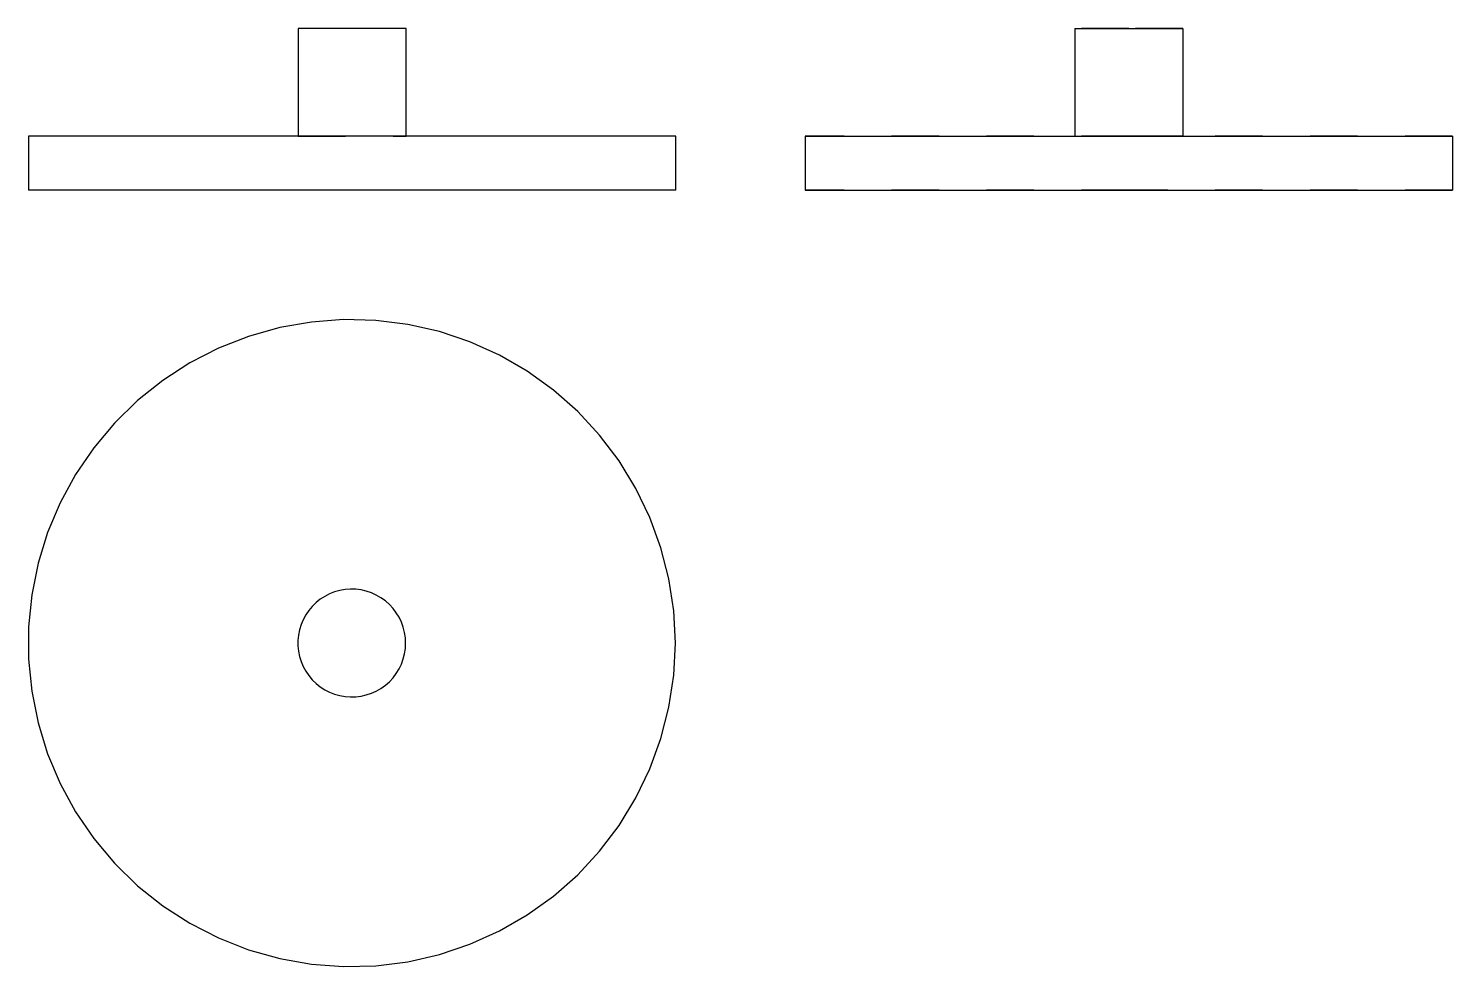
# Model space of a CAD drawing. Extents: x 0 to 3, y 0 to 1.98.
import ezdxf

# ---------------------------------------------------------------- set-up
doc = ezdxf.new("R2010")
doc.units = 0
doc.linetypes.add('HIDDEN', pattern=[0.068182, 0.045477, -0.022705])
for name, color, linetype in [('FRONT', 7, 'CONTINUOUS'), ('FRONT_HID', 7, 'HIDDEN'), ('LEFT', 7, 'CONTINUOUS'), ('LEFT_HID', 7, 'HIDDEN'), ('TOP', 7, 'CONTINUOUS')]:
    doc.layers.add(name, color=color, linetype=linetype)

msp = doc.modelspace()

# ---------------------------------------------------------------- linework, layer by layer
at = {"layer": 'FRONT'}
for p, q in [((0.795455, 1.976849), (0.568182, 1.976849)), ((0.568182, 1.976849), (0.568182, 1.749576)), ((0.795455, 1.749576), (0.795455, 1.976849)), ((1.363636, 1.749576), (0, 1.749576)), ((0, 1.749576), (0, 1.63594)), ((1.363636, 1.63594), (1.363636, 1.749576)), ((1.363636, 1.63594), (0, 1.63594))]:
    msp.add_line(p, q, dxfattribs=at)
at = {"layer": 'FRONT_HID', "linetype": 'HIDDEN'}
for p, q in [((0.795455, 1.749576), (0.568182, 1.749576)), ((0.568182, 1.749576), (0.795455, 1.749576))]:
    msp.add_line(p, q, dxfattribs=at)
at = {"layer": 'LEFT'}
for p, q in [((2.204545, 1.976849), (2.431818, 1.976849)), ((2.204545, 1.976849), (2.204545, 1.749576)), ((2.431818, 1.976849), (2.431818, 1.749576)), ((1.636364, 1.749576), (3, 1.749576)), ((1.636364, 1.749576), (1.636364, 1.63594)), ((3, 1.749576), (3, 1.63594)), ((1.636364, 1.63594), (3, 1.63594))]:
    msp.add_line(p, q, dxfattribs=at)
at = {"layer": 'LEFT_HID', "linetype": 'HIDDEN'}
for p, q in [((2.318182, 1.976849), (2.204545, 1.976849)), ((2.431818, 1.976849), (2.318182, 1.976849)), ((2.318182, 1.749576), (1.636364, 1.749576)), ((2.318182, 1.749576), (2.204545, 1.749576)), ((2.204545, 1.749576), (2.431818, 1.749576)), ((3, 1.749576), (2.318182, 1.749576)), ((2.431818, 1.749576), (2.318182, 1.749576)), ((2.318182, 1.63594), (1.636364, 1.63594)), ((3, 1.63594), (2.318182, 1.63594))]:
    msp.add_line(p, q, dxfattribs=at)
at = {"layer": 'TOP'}
for p, q in [((0.596191, 1.358133), (0.529252, 1.34633)), ((0.663972, 1.363213), (0.596191, 1.358133)), ((0.731923, 1.361518), (0.663972, 1.363213)), ((0.799367, 1.353066), (0.731923, 1.361518)), ((0.865635, 1.337941), (0.799367, 1.353066)), ((0.463821, 1.32792), (0.400548, 1.303088)), ((0.529252, 1.34633), (0.463821, 1.32792)), ((0.930067, 1.316293), (0.865635, 1.337941)), ((0.400548, 1.303088), (0.340062, 1.272078)), ((0.992023, 1.288337), (0.930067, 1.316293)), ((0.340062, 1.272078), (0.282964, 1.2352)), ((1.050889, 1.254351), (0.992023, 1.288337)), ((0.282964, 1.2352), (0.229821, 1.192821)), ((1.106077, 1.214673), (1.050889, 1.254351)), ((1.157041, 1.169697), (1.106077, 1.214673)), ((0.229821, 1.192821), (0.181163, 1.14536)), ((0.181163, 1.14536), (0.137471, 1.093291)), ((1.203274, 1.119871), (1.157041, 1.169697)), ((1.244315, 1.065688), (1.203274, 1.119871)), ((0.137471, 1.093291), (0.099181, 1.03713)), ((1.279758, 1.007689), (1.244315, 1.065688)), ((0.099181, 1.03713), (0.066674, 0.977436)), ((1.30925, 0.946448), (1.279758, 1.007689)), ((0.066674, 0.977436), (0.040271, 0.914802)), ((1.332498, 0.882576), (1.30925, 0.946448)), ((0.040271, 0.914802), (0.020236, 0.84985)), ((1.34927, 0.816706), (1.332498, 0.882576)), ((0.020236, 0.84985), (0.006768, 0.783226)), ((1.359401, 0.749493), (1.34927, 0.816706)), ((0.006768, 0.783226), (0, 0.715592)), ((0.624152, 0.780018), (0.614636, 0.773872)), ((0.634233, 0.785186), (0.624152, 0.780018)), ((0.644779, 0.789325), (0.634233, 0.785186)), ((0.655684, 0.792394), (0.644779, 0.789325)), ((0.666841, 0.794361), (0.655684, 0.792394)), ((0.678138, 0.795207), (0.666841, 0.794361)), ((0.689463, 0.794925), (0.678138, 0.795207)), ((0.700703, 0.793516), (0.689463, 0.794925)), ((0.711748, 0.790995), (0.700703, 0.793516)), ((0.722487, 0.787387), (0.711748, 0.790995)), ((0.732813, 0.782728), (0.722487, 0.787387)), ((0.742624, 0.777064), (0.732813, 0.782728)), ((0.590387, 0.75022), (0.584006, 0.74086)), ((0.597669, 0.758899), (0.590387, 0.75022)), ((0.605779, 0.766809), (0.597669, 0.758899)), ((0.614636, 0.773872), (0.605779, 0.766809)), ((0.751822, 0.770451), (0.742624, 0.777064)), ((0.760316, 0.762955), (0.751822, 0.770451)), ((0.768021, 0.75465), (0.760316, 0.762955)), ((0.774861, 0.74562), (0.768021, 0.75465)), ((0.574187, 0.720472), (0.570848, 0.709647)), ((0.578588, 0.730911), (0.574187, 0.720472)), ((0.584006, 0.74086), (0.578588, 0.730911)), ((0.780769, 0.735953), (0.774861, 0.74562)), ((0.785684, 0.725747), (0.780769, 0.735953)), ((0.789558, 0.715101), (0.785684, 0.725747)), ((1.362789, 0.681606), (1.359401, 0.749493)), ((0, 0.715592), (0, 0.64762)), ((0.568603, 0.698543), (0.567476, 0.687271)), ((0.570848, 0.709647), (0.568603, 0.698543)), ((0.792354, 0.704123), (0.789558, 0.715101)), ((0.794042, 0.692921), (0.792354, 0.704123)), ((0.794607, 0.681606), (0.794042, 0.692921)), ((0.567476, 0.687271), (0.567476, 0.675942)), ((0.567476, 0.675942), (0.568603, 0.66467)), ((0.568603, 0.66467), (0.570848, 0.653566)), ((0.792354, 0.65909), (0.794042, 0.670292)), ((0.794042, 0.670292), (0.794607, 0.681606)), ((1.359401, 0.613719), (1.362789, 0.681606)), ((0, 0.64762), (0.006768, 0.579987)), ((0.570848, 0.653566), (0.574187, 0.64274)), ((0.574187, 0.64274), (0.578588, 0.632301)), ((0.578588, 0.632301), (0.584006, 0.622352)), ((0.780769, 0.627259), (0.785684, 0.637466)), ((0.785684, 0.637466), (0.789558, 0.648111)), ((0.789558, 0.648111), (0.792354, 0.65909)), ((0.584006, 0.622352), (0.590387, 0.612992)), ((0.590387, 0.612992), (0.597669, 0.604314)), ((0.597669, 0.604314), (0.605779, 0.596404)), ((0.751822, 0.592762), (0.760316, 0.600258)), ((0.760316, 0.600258), (0.768021, 0.608562)), ((0.768021, 0.608562), (0.774861, 0.617593)), ((0.774861, 0.617593), (0.780769, 0.627259)), ((1.34927, 0.546507), (1.359401, 0.613719)), ((0.006768, 0.579987), (0.020236, 0.513363)), ((0.605779, 0.596404), (0.614636, 0.589341)), ((0.614636, 0.589341), (0.624152, 0.583194)), ((0.624152, 0.583194), (0.634233, 0.578026)), ((0.634233, 0.578026), (0.644779, 0.573887)), ((0.644779, 0.573887), (0.655684, 0.570819)), ((0.655684, 0.570819), (0.666841, 0.568852)), ((0.700703, 0.569696), (0.711748, 0.572217)), ((0.711748, 0.572217), (0.722487, 0.575825)), ((0.722487, 0.575825), (0.732813, 0.580484)), ((0.732813, 0.580484), (0.742624, 0.586149)), ((0.742624, 0.586149), (0.751822, 0.592762)), ((0.666841, 0.568852), (0.678138, 0.568005)), ((0.678138, 0.568005), (0.689463, 0.568288)), ((0.689463, 0.568288), (0.700703, 0.569696)), ((1.332498, 0.480637), (1.34927, 0.546507)), ((0.020236, 0.513363), (0.040271, 0.448411)), ((1.30925, 0.416764), (1.332498, 0.480637)), ((0.040271, 0.448411), (0.066674, 0.385776)), ((1.279758, 0.355524), (1.30925, 0.416764)), ((0.066674, 0.385776), (0.099181, 0.326082)), ((1.244315, 0.297524), (1.279758, 0.355524)), ((0.099181, 0.326082), (0.137471, 0.269921)), ((1.203274, 0.243342), (1.244315, 0.297524)), ((0.137471, 0.269921), (0.181163, 0.217852)), ((1.157041, 0.193515), (1.203274, 0.243342)), ((0.181163, 0.217852), (0.229821, 0.170392)), ((1.106077, 0.148539), (1.157041, 0.193515)), ((0.229821, 0.170392), (0.282964, 0.128012)), ((0.282964, 0.128012), (0.340062, 0.091134)), ((1.050889, 0.108861), (1.106077, 0.148539)), ((0.340062, 0.091134), (0.400548, 0.060125)), ((0.992023, 0.074875), (1.050889, 0.108861)), ((0.400548, 0.060125), (0.463821, 0.035292)), ((0.930067, 0.04692), (0.992023, 0.074875)), ((0.463821, 0.035292), (0.529252, 0.016883)), ((0.865635, 0.025272), (0.930067, 0.04692)), ((0.529252, 0.016883), (0.596191, 0.00508)), ((0.596191, 0.00508), (0.663972, 0)), ((0.663972, 0), (0.731923, 0.001695)), ((0.731923, 0.001695), (0.799367, 0.010146)), ((0.799367, 0.010146), (0.865635, 0.025272))]:
    msp.add_line(p, q, dxfattribs=at)

doc.saveas('drawing.dxf')
